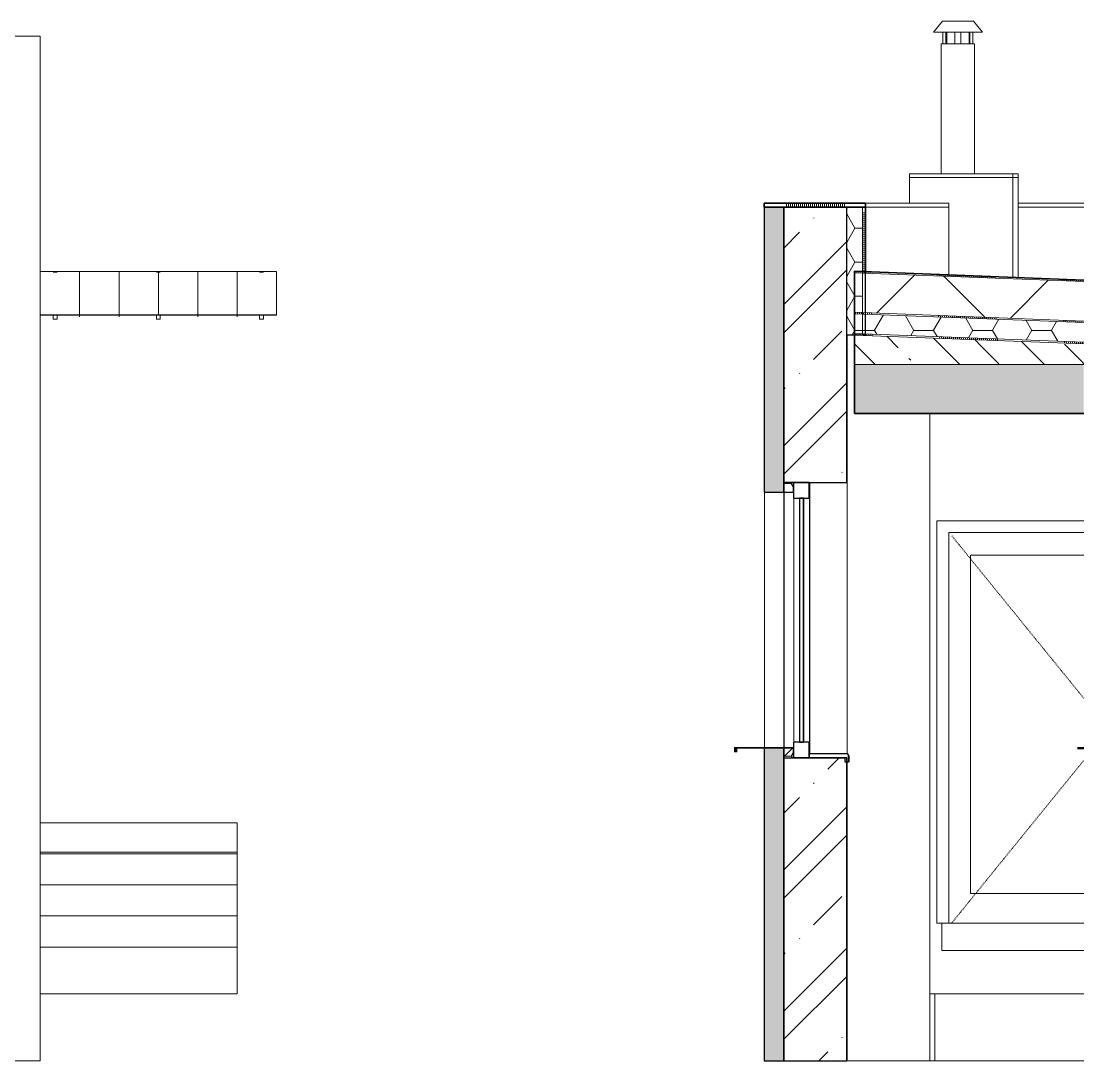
# Model space of a CAD drawing. Header units: millimetres. Extents: x -20192 to 462224, y -45352 to 20466.
# Drawn here: x 18286 to 23688, y 530 to 5815 of the extents above; entities that cross this region are included whole.
import ezdxf

# ---------------------------------------------------------------- set-up
doc = ezdxf.new("R2010")
doc.units = ezdxf.units.MM
doc.linetypes.add('Čárka', pattern=[6.35, 3.175, -3.175])
for name, color, linetype, lineweight in [('A-DOOR', 31, 'Continuous', 9), ('A-DOOR-FRAM', 31, 'Continuous', 9), ('A-FLOR', 192, 'Continuous', 9), ('A-GENM', 13, 'Continuous', 9), ('A-GLAZ', 151, 'Continuous', 9), ('A-ROOF', 132, 'Continuous', 9), ('A-ROOF-PATT', 132, 'Continuous', 35), ('A-WALL', 113, 'Continuous', 9), ('A-WALL-PATT', 111, 'Continuous', 25), ('M-EQPM', 50, 'Continuous', 9), ('M-HVAC-CDFF', 50, 'Continuous', 9), ('Q-SPCQ', 91, 'Continuous', 9), ('S-COLS', 52, 'Continuous', 9)]:
    doc.layers.add(name, color=color, linetype=linetype, lineweight=lineweight)
pattern_1 = [(272.07, (26756.6, 4464.7), (1269.17, 45.9), []), (272.07, (26766.7, 4465), (1269.17, 45.9), []), (272.07, (26776.9, 4465.4), (1269.17, 45.9), []), (272.07, (26787, 4465.8), (1269.17, 45.9), []), (272.07, (26797.2, 4466.2), (1269.17, 45.9), []), (272.07, (26807.3, 4466.5), (1269.17, 45.9), []), (272.07, (26817.5, 4466.9), (1269.17, 45.9), []), (272.07, (26827.6, 4467.3), (1269.17, 45.9), []), (272.07, (26837.8, 4467.6), (1269.17, 45.9), []), (272.07, (26848, 4468), (1269.17, 45.9), []), (272.07, (26858.1, 4468.4), (1269.17, 45.9), []), (272.07, (26868.2, 4468.7), (1269.17, 45.9), []), (272.07, (26878.4, 4469.1), (1269.17, 45.9), []), (272.07, (26888.6, 4469.5), (1269.17, 45.9), []), (272.07, (26898.7, 4469.8), (1269.17, 45.9), []), (272.07, (26908.9, 4470.2), (1269.17, 45.9), []), (272.07, (26919, 4470.6), (1269.17, 45.9), []), (272.07, (26929.2, 4470.9), (1269.17, 45.9), []), (272.07, (26939.3, 4471.3), (1269.17, 45.9), []), (272.07, (26949.5, 4471.7), (1269.17, 45.9), []), (272.07, (26959.6, 4472), (1269.17, 45.9), []), (272.07, (26969.8, 4472.4), (1269.17, 45.9), []), (272.07, (26979.9, 4472.8), (1269.17, 45.9), []), (272.07, (26990.1, 4473.1), (1269.17, 45.9), []), (272.07, (27000.2, 4473.5), (1269.17, 45.9), []), (272.07, (27010.4, 4473.9), (1269.17, 45.9), []), (272.07, (27020.5, 4474.2), (1269.17, 45.9), []), (272.07, (27030.7, 4474.6), (1269.17, 45.9), []), (272.07, (27040.9, 4475), (1269.17, 45.9), []), (272.07, (27051, 4475.3), (1269.17, 45.9), []), (272.07, (27391.1, 4487.6), (1269.17, 45.9), []), (272.07, (27401.3, 4488), (1269.17, 45.9), []), (272.07, (27411.4, 4488.4), (1269.17, 45.9), []), (272.07, (27421.6, 4488.7), (1269.17, 45.9), []), (272.07, (27431.8, 4489.1), (1269.17, 45.9), []), (272.07, (27441.9, 4489.5), (1269.17, 45.9), []), (272.07, (27452, 4489.8), (1269.17, 45.9), []), (272.07, (27462.2, 4490.2), (1269.17, 45.9), []), (272.07, (27472.4, 4490.6), (1269.17, 45.9), []), (272.07, (27482.5, 4491), (1269.17, 45.9), []), (272.07, (27492.7, 4491.3), (1269.17, 45.9), []), (272.07, (27502.8, 4491.7), (1269.17, 45.9), []), (272.07, (27513, 4492), (1269.17, 45.9), []), (272.07, (27523.1, 4492.4), (1269.17, 45.9), []), (272.07, (27533.3, 4492.8), (1269.17, 45.9), []), (272.07, (27543.4, 4493.1), (1269.17, 45.9), []), (272.07, (27553.6, 4493.5), (1269.17, 45.9), []), (272.07, (27563.7, 4493.9), (1269.17, 45.9), []), (272.07, (27573.9, 4494.2), (1269.17, 45.9), []), (272.07, (27584, 4494.6), (1269.17, 45.9), []), (272.07, (27594.2, 4495), (1269.17, 45.9), []), (272.07, (27604.4, 4495.3), (1269.17, 45.9), []), (272.07, (27614.5, 4495.7), (1269.17, 45.9), []), (272.07, (27624.7, 4496.1), (1269.17, 45.9), []), (272.07, (27634.8, 4496.4), (1269.17, 45.9), []), (272.07, (27645, 4496.8), (1269.17, 45.9), []), (272.07, (27655.1, 4497.2), (1269.17, 45.9), []), (272.07, (27665.3, 4497.5), (1269.17, 45.9), []), (272.07, (27675.4, 4497.9), (1269.17, 45.9), []), (272.07, (27685.6, 4498.3), (1269.17, 45.9), [])]
pattern_2 = [(0, (5574.98, 0), (150, 86.6), [100, -200]), (60, (5674.98, 0), (0.0022, 173.2038), [100, -200]), (300, (5674.98, 0), (149.9978, -86.6038), [100, -200])]

# ---------------------------------------------------------------- blocks, each defined once
blk = doc.blocks.new('DVERE_1k_oblozka - DD03_01_800x1970_koupelna-1549510-VB4-S-Bourání')
at = {"layer": 'A-DOOR'}
for p, q in [((89713.2, 3215), (89026.6, 3215)), ((89026.6, 3215), (89026.6, 1230)), ((89136.6, 3100), (89136.6, 1380)), ((89713.2, 3100), (89136.6, 3100)), ((89136.6, 1380), (89713.2, 1380)), ((89713.2, 1230), (89026.6, 1230))]:
    blk.add_line(p, q, dxfattribs=at)
at = {"layer": 'A-DOOR', "linetype": 'Čárka'}
for p, q in [((89713.2, 2373.1), (89041.6, 3200)), ((89041.6, 1230), (89713.2, 2056.9))]:
    blk.add_line(p, q, dxfattribs=at)
at = {"layer": 'A-DOOR', "lineweight": 50}
blk.add_line((89681.6, 2120), (89713.2, 2120), dxfattribs=at)
at = {"layer": 'A-DOOR-FRAM'}
for p, q in [((88966.6, 3275), (88966.6, 1230)), ((89713.2, 3275), (88966.6, 3275)), ((88966.6, 1230), (89026.6, 1230))]:
    blk.add_line(p, q, dxfattribs=at)
blk = doc.blocks.new('OKNO_2k_ - OKNO_2k_2000x1400-1963760-VB4-S-Bourání')
at = {"layer": 'A-GLAZ'}
h = blk.add_hatch(dxfattribs=at)
h.set_pattern_fill('FP_13', color=256, style=0, pattern_type=2)
h.set_pattern_definition([(0, (71600, 0), (150, 86.6), [100, -200]), (60, (71700, 0), (0.0022, 173.2038), [100, -200]), (300, (71700, 0), (149.9978, -86.6038), [100, -200])])
h.paths.add_polyline_path([(88237.9, 2070), (88237.9, 2120), (88186.9, 2120), (88186.9, 2070)])
h.paths.add_polyline_path([(88237.9, 3420), (88237.9, 3470), (88186.9, 3470), (88186.9, 3420), (88233.8, 3420)])
at = {"layer": 'A-GLAZ', "lineweight": 25}
for p, q in [((88237.9, 3470), (88186.9, 3470)), ((88186.9, 3470), (88186.9, 3420)), ((88237.9, 3420), (88237.9, 3470)), ((88237.9, 3470), (88237.9, 3390)), ((88317.9, 3470), (88237.9, 3470)), ((88317.9, 3390), (88317.9, 3470)), ((88186.9, 3420), (88237.9, 3420)), ((88237.9, 3390), (88317.9, 3390)), ((88287.9, 3390), (88267.9, 3390)), ((88267.9, 3390), (88267.9, 2150)), ((88287.9, 2150), (88287.9, 3390)), ((88237.9, 2120), (88186.9, 2120)), ((88186.9, 2120), (88186.9, 2070)), ((88237.9, 2150), (88237.9, 2070)), ((88317.9, 2150), (88237.9, 2150)), ((88237.9, 2070), (88237.9, 2120)), ((88267.9, 2150), (88287.9, 2150)), ((88317.9, 2070), (88317.9, 2150)), ((88186.9, 2070), (88237.9, 2070)), ((88237.9, 2070), (88317.9, 2070))]:
    blk.add_line(p, q, dxfattribs=at)
at = {"layer": 'A-GLAZ'}
for p, q in [((88319.8, 2089.8), (88319.8, 3470)), ((88188.7, 2122), (88188.7, 3420)), ((88239.6, 2150), (88239.6, 3390)), ((88289.6, 2150), (88289.6, 3390)), ((88317.9, 3390), (88319.6, 3390)), ((88319.6, 3390), (88319.6, 2150)), ((88319.6, 2150), (88317.9, 2150))]:
    blk.add_line(p, q, dxfattribs=at)
blk = doc.blocks.new('parapet s nosem_vnitní - parapet s nosem_vnitní-568559-VB4-S-Bourání')
at = {"layer": 'A-GENM', "lineweight": 25}
for p, q in [((88507.9, 2090), (88317.9, 2090)), ((88317.9, 2090), (88317.9, 2070)), ((88317.9, 2070), (88497.9, 2070)), ((88497.9, 2070), (88497.9, 2050)), ((88517.9, 2050), (88517.9, 2080)), ((88497.9, 2050), (88517.9, 2050))]:
    blk.add_line(p, q, dxfattribs=at)
at = {"layer": 'A-GENM'}
for p, q in [((88509.8, 2090), (88507.9, 2090)), ((88519.8, 2080), (88519.8, 2050)), ((88517.9, 2050), (88519.8, 2050))]:
    blk.add_line(p, q, dxfattribs=at)
at = {"layer": 'A-GENM', "lineweight": 25, "flags": 128}
blk.add_lwpolyline([(88517.9, 2080), (88517.7, 2082.2), (88516.9, 2084.3), (88515.8, 2086.2), (88514.2, 2087.8), (88512.3, 2089), (88510.2, 2089.7), (88507.9, 2090)], dxfattribs=at)
at = {"layer": 'A-GENM'}
blk.add_ellipse((88509.8, 2080), major_axis=(0, 10), ratio=0.999996, start_param=4.712389, end_param=6.283185, dxfattribs=at)
blk = doc.blocks.new('parapet_ext - parapet_ext-1802098-VB4-S-Bourání')
at = {"layer": 'Q-SPCQ'}
for p, q in [((88237.9, 2122), (87937.9, 2122)), ((87937.9, 2122), (87937.9, 2100)), ((87939.9, 2100), (87939.9, 2120)), ((87939.9, 2120), (88237.9, 2120)), ((87941.7, 2120), (87941.7, 2100)), ((88237.9, 2120), (88237.9, 2122)), ((87937.9, 2100), (87939.9, 2100)), ((87939.9, 2100), (87941.7, 2100))]:
    blk.add_line(p, q, dxfattribs=at)
blk = doc.blocks.new('parapet s nosem_vnitní - parapet s nosem_vnitní-V13-VB4-S-Bourání')
at = {"layer": 'A-GENM'}
blk.add_line((88516, 2090), (88512.4, 2090), dxfattribs=at)
blk = doc.blocks.new('parapet_ext - parapet_ext-V14-VB4-S-Bourání')
at = {"layer": 'Q-SPCQ'}
for p, q in [((87942.6, 2120), (87942.6, 2100)), ((87944.6, 2100), (87944.6, 2120)), ((87949.6, 2120), (87949.6, 2100)), ((87942.6, 2100), (87944.6, 2100)), ((87944.6, 2100), (87949.6, 2100))]:
    blk.add_line(p, q, dxfattribs=at)
blk = doc.blocks.new('FP_17-VB4-S-Bourání')
at = {"layer": 'M-EQPM'}
for p, q in [((84608.4, 4312.7), (84608.4, 4320)), ((84808.4, 4312.7), (84808.4, 4320)), ((85208.4, 4312.7), (85208.4, 4320)), ((85408.4, 4312.7), (85408.4, 4320))]:
    blk.add_line(p, q, dxfattribs=at)
blk = doc.blocks.new('FP_18-VB4-S-Bourání')
at = {"layer": 'M-EQPM'}
for p, q in [((85608.4, 4542), (84408.4, 4542)), ((84608.4, 4538.7), (84608.4, 4525.1)), ((84808.4, 4538.7), (84808.4, 4525.1)), ((85008.4, 4538.7), (85008.4, 4525.1)), ((85208.4, 4538.7), (85208.4, 4525.1)), ((85408.4, 4538.7), (85408.4, 4525.1)), ((84608.4, 4525.1), (84608.4, 4502.6)), ((84608.4, 4502.6), (84608.4, 4471.1)), ((84808.4, 4525.1), (84808.4, 4502.6)), ((84808.4, 4502.6), (84808.4, 4471.1)), ((85008.4, 4525.1), (85008.4, 4502.6)), ((85008.4, 4502.6), (85008.4, 4471.1)), ((85208.4, 4525.1), (85208.4, 4502.6)), ((85208.4, 4502.6), (85208.4, 4471.1)), ((85408.4, 4525.1), (85408.4, 4502.6)), ((85408.4, 4502.6), (85408.4, 4471.1)), ((84608.4, 4471.1), (84608.4, 4430.6)), ((84608.4, 4430.6), (84608.4, 4381.3)), ((84808.4, 4471.1), (84808.4, 4430.6)), ((84808.4, 4430.6), (84808.4, 4381.3)), ((85008.4, 4471.1), (85008.4, 4430.6)), ((85008.4, 4430.6), (85008.4, 4381.3)), ((85208.4, 4471.1), (85208.4, 4430.6)), ((85208.4, 4430.6), (85208.4, 4381.3)), ((85408.4, 4471.1), (85408.4, 4430.6)), ((85408.4, 4430.6), (85408.4, 4381.3)), ((84608.4, 4381.3), (84608.4, 4323.1)), ((84808.4, 4381.3), (84808.4, 4323.1)), ((85008.4, 4381.3), (85008.4, 4323.1)), ((85208.4, 4381.3), (85208.4, 4323.1)), ((85408.4, 4381.3), (85408.4, 4323.1))]:
    blk.add_line(p, q, dxfattribs=at)
blk = doc.blocks.new('DPS_stříška_postranní_vstup - DPS_stříška_postranní_vstup-1594410-VB4-S-Bourání')
at = {"layer": 'M-EQPM'}
h = blk.add_hatch(dxfattribs=at)
h.set_pattern_fill('FP_22', color=256, style=0, pattern_type=2)
h.set_pattern_definition([(90, (84408.37, 3762.27), (-200, 1e-14), [])])
h.paths.add_polyline_path([(84852.4, 4320), (85608.4, 4320), (85608.4, 4321.9), (84408.4, 4321.9), (84408.4, 4320), (84641.1, 4320)])
for p, q in [((84493.4, 4540), (84473.4, 4540)), ((85018.4, 4540), (84998.4, 4540)), ((85543.4, 4540), (85523.4, 4540)), ((85608.4, 4321.9), (85608.4, 4542)), ((85608.4, 4321.9), (84408.4, 4321.9)), ((85608.4, 4321.9), (85608.4, 4320)), ((84408.4, 4320), (85608.4, 4320)), ((84493.4, 4320), (84473.4, 4320)), ((84473.4, 4320), (84473.4, 4300.5)), ((84473.4, 4300.5), (84483.4, 4300.5)), ((84483.4, 4300.5), (84493.4, 4300.5)), ((84493.4, 4300.5), (84493.4, 4320)), ((85018.4, 4320), (84998.4, 4320)), ((84998.4, 4320), (84998.4, 4300.5)), ((84998.4, 4300.5), (85008.4, 4300.5)), ((85008.4, 4300.5), (85018.4, 4300.5)), ((85018.4, 4300.5), (85018.4, 4320)), ((85543.4, 4320), (85523.4, 4320)), ((85523.4, 4320), (85523.4, 4300.5)), ((85523.4, 4300.5), (85533.4, 4300.5)), ((85533.4, 4300.5), (85543.4, 4300.5)), ((85543.4, 4300.5), (85543.4, 4320))]:
    blk.add_line(p, q, dxfattribs=at)
for name in ['FP_18-VB4-S-Bourání', 'FP_17-VB4-S-Bourání']:
    blk.add_blockref(name, (0, 0), dxfattribs=at)
blk = doc.blocks.new('Komín6 - Komín6-1996301-VB4-S-Bourání')
at = {"layer": 'M-HVAC-CDFF'}
for p, q in [((88994.7, 5815), (88948.6, 5760)), ((88994.7, 5815), (89152.4, 5815)), ((89198.6, 5760), (89152.4, 5815)), ((88948.6, 5760), (89198.6, 5760)), ((88997.3, 5700), (88997.3, 5760)), ((89012.3, 5760), (89012.3, 5700)), ((89016.7, 5700), (89016.7, 5760)), ((89058.6, 5700), (89058.6, 5760)), ((89088.6, 5760), (89088.6, 5700)), ((89130.5, 5700), (89130.5, 5760)), ((89134.8, 5700), (89134.8, 5760)), ((89149.8, 5760), (89149.8, 5700)), ((88988.6, 5700), (88988.6, 5040)), ((89158.6, 5700), (88988.6, 5700)), ((89158.6, 5040), (89158.6, 5700))]:
    blk.add_line(p, q, dxfattribs=at)

msp = doc.modelspace()

# ---------------------------------------------------------------- hatches: boundary and pattern name
at = {"layer": 'A-ROOF-PATT', "lineweight": 9}
h = msp.add_hatch(dxfattribs=at)
h.set_pattern_fill('FP_17', color=41, angle=-180, style=0, pattern_type=2)
h.set_pattern_definition([(270, (24715.7, 4890), (1270, 8e-14), []), (270, (24725.8, 4890), (1270, 8e-14), []), (270, (24736, 4890), (1270, 8e-14), []), (270, (24746.1, 4890), (1270, 8e-14), []), (270, (24756.3, 4890), (1270, 8e-14), []), (270, (24766.5, 4890), (1270, 8e-14), []), (270, (24776.6, 4890), (1270, 8e-14), []), (270, (24786.8, 4890), (1270, 8e-14), []), (270, (24797, 4890), (1270, 8e-14), []), (270, (24807.1, 4890), (1270, 8e-14), []), (270, (24817.3, 4890), (1270, 8e-14), []), (270, (24827.4, 4890), (1270, 8e-14), []), (270, (24837.6, 4890), (1270, 8e-14), []), (270, (24847.7, 4890), (1270, 8e-14), []), (270, (24857.9, 4890), (1270, 8e-14), []), (270, (24868.1, 4890), (1270, 8e-14), []), (270, (24878.2, 4890), (1270, 8e-14), []), (270, (24888.4, 4890), (1270, 8e-14), []), (270, (24898.5, 4890), (1270, 8e-14), []), (270, (24908.7, 4890), (1270, 8e-14), []), (270, (24918.9, 4890), (1270, 8e-14), []), (270, (24929, 4890), (1270, 8e-14), []), (270, (24939.2, 4890), (1270, 8e-14), []), (270, (24949.3, 4890), (1270, 8e-14), []), (270, (24959.5, 4890), (1270, 8e-14), []), (270, (24969.7, 4890), (1270, 8e-14), []), (270, (24979.8, 4890), (1270, 8e-14), []), (270, (24990, 4890), (1270, 8e-14), []), (270, (25000.1, 4890), (1270, 8e-14), []), (270, (25010.3, 4890), (1270, 8e-14), []), (270, (25350.7, 4890), (1270, 8e-14), []), (270, (25360.8, 4890), (1270, 8e-14), []), (270, (25371, 4890), (1270, 8e-14), []), (270, (25381.1, 4890), (1270, 8e-14), []), (270, (25391.3, 4890), (1270, 8e-14), []), (270, (25401.5, 4890), (1270, 8e-14), []), (270, (25411.6, 4890), (1270, 8e-14), []), (270, (25421.8, 4890), (1270, 8e-14), []), (270, (25432, 4890), (1270, 8e-14), []), (270, (25442.1, 4890), (1270, 8e-14), []), (270, (25452.3, 4890), (1270, 8e-14), []), (270, (25462.4, 4890), (1270, 8e-14), []), (270, (25472.6, 4890), (1270, 8e-14), []), (270, (25482.7, 4890), (1270, 8e-14), []), (270, (25492.9, 4890), (1270, 8e-14), []), (270, (25503.1, 4890), (1270, 8e-14), []), (270, (25513.2, 4890), (1270, 8e-14), []), (270, (25523.4, 4890), (1270, 8e-14), []), (270, (25533.5, 4890), (1270, 8e-14), []), (270, (25543.7, 4890), (1270, 8e-14), []), (270, (25553.9, 4890), (1270, 8e-14), []), (270, (25564, 4890), (1270, 8e-14), []), (270, (25574.2, 4890), (1270, 8e-14), []), (270, (25584.3, 4890), (1270, 8e-14), []), (270, (25594.5, 4890), (1270, 8e-14), []), (270, (25604.7, 4890), (1270, 8e-14), []), (270, (25614.8, 4890), (1270, 8e-14), []), (270, (25625, 4890), (1270, 8e-14), []), (270, (25635.1, 4890), (1270, 8e-14), []), (270, (25645.3, 4890), (1270, 8e-14), [])])
h.paths.add_polyline_path([(22577.9, 4870), (22577.9, 4890), (22062.8, 4890), (22062.8, 4870), (22420.2, 4870)])
h = msp.add_hatch(dxfattribs=at)
h.set_pattern_fill('FP_14', color=256, angle=-180, style=0, pattern_type=2)
h.set_pattern_definition(pattern_1)
h.paths.add_polyline_path([(23688.2, 4491), (23688.2, 4499), (22522.6, 4544), (22522.6, 4536), (23265.5, 4507.3)])
h = msp.add_hatch(dxfattribs=at)
h.set_pattern_fill('FP_15', color=256, style=0, pattern_type=2)
h.set_pattern_definition([(45, (5575, 0), (0, 707.105), []), (315, (5575, 0), (707.105, 0), []), (270, (5882.34, 19.13), (353.543, -353.543), [38.278, -668.833]), (270, (5974.72, 19.13), (353.543, -353.543), [38.278, -668.833]), (0, (5908.12, 46.2), (353.543, 353.543), [38.278, -668.833]), (0, (5908.12, -46.2), (353.543, 353.543), [38.278, -668.833]), (45, (5882.34, 19.13), (0, 707.105), [38.278, -461.721]), (45, (5947.67, -46.2), (0, 707.105), [38.278, -461.721]), (315, (5947.67, 46.2), (707.105, 0), [38.278, -461.721]), (315, (5882.34, -19.13), (707.105, 0), [38.278, -461.721])])
h.paths.add_polyline_path([(23688.2, 4290.9), (23688.2, 4491), (22522.6, 4536), (22522.6, 4335.8), (23265.5, 4307.2)])
h = msp.add_hatch(dxfattribs=at)
h.set_pattern_fill('FP_14', color=256, angle=-180, style=0, pattern_type=2)
h.set_pattern_definition(pattern_1)
h.paths.add_polyline_path([(23688.2, 4282.9), (23688.2, 4290.9), (22522.6, 4335.8), (22522.6, 4327.8), (23265.5, 4299.2)])
h = msp.add_hatch(dxfattribs=at)
h.set_pattern_fill('FP_13', color=256, style=0, pattern_type=2)
h.set_pattern_definition(pattern_2)
h.paths.add_polyline_path([(23688.2, 4182.8), (23688.2, 4282.9), (22522.6, 4327.8), (22522.6, 4227.8), (23265.5, 4199.1)])
h = msp.add_hatch(dxfattribs=at)
h.set_pattern_fill('FP_14', color=256, angle=-180, style=0, pattern_type=2)
h.set_pattern_definition(pattern_1)
h.paths.add_polyline_path([(23688.2, 4174.8), (23688.2, 4182.8), (22522.6, 4227.8), (22522.6, 4219.8), (23265.5, 4191.1)])
h = msp.add_hatch(dxfattribs=at)
h.set_pattern_fill('FP_16', color=256, style=0, pattern_type=2)
h.set_pattern_definition([(315, (5574.98, 0), (215.526, 215.526), []), (315, (5574.98, 203.2), (215.526, 215.526), [127, -76.2, 12.7, -76.2, -127]), (315, (5574.98, 203.2), (215.526, 215.526), [-292.1, 127, 0])])
h.paths.add_polyline_path([(23688.2, 4070), (23688.2, 4174.8), (22522.6, 4219.8), (22522.6, 4070), (22842.8, 4070)])
at = {"layer": 'A-ROOF-PATT'}
msp.add_hatch(color=256, dxfattribs=at).paths.add_polyline_path([(22522.6, 3820), (23688.2, 3820), (23688.2, 4070), (22522.6, 4070)])
at = {"layer": 'A-WALL-PATT', "lineweight": 9}
h = msp.add_hatch(color=41, dxfattribs=at)
h.paths.add_polyline_path([(22162.8, 530), (22162.8, 2120), (22062.8, 2120), (22062.8, 530)])
h.paths.add_polyline_path([(22162.8, 3420), (22162.8, 4870), (22062.8, 4870), (22062.8, 3420)])
h = msp.add_hatch(dxfattribs=at)
h.set_pattern_fill('FP_12', color=256, angle=135, style=0, pattern_type=2)
h.set_pattern_definition([(45, (5575, -5e-10), (-359.21, 359.21), []), (45, (5718.66, -5e-10), (-359.21, 359.21), []), (45, (6006.03, -5e-10), (-215.526, 502.894), [203.2, -101.6, 3.353, -98.247])])
h.paths.add_polyline_path([(22482.9, 530), (22482.9, 2070), (22212.9, 2070), (22212.9, 2120), (22162.9, 2120), (22162.9, 530), (22212.9, 530)])
h.paths.add_polyline_path([(22212.9, 3420), (22212.9, 3470), (22482.9, 3470), (22482.9, 4870), (22162.9, 4870), (22162.9, 3420), (22208.8, 3420)])
h = msp.add_hatch(dxfattribs=at)
h.set_pattern_fill('FP_13', color=256, style=0, pattern_type=2)
h.set_pattern_definition(pattern_2)
h.paths.add_polyline_path([(22525.8, 4220), (22562.9, 4220), (22562.9, 4870), (22482.9, 4870), (22482.9, 4220)])
h = msp.add_hatch(dxfattribs=at)
h.set_pattern_fill('FP_18', color=256, angle=180, style=0, pattern_type=2)
h.set_pattern_definition([(180, (22577.9, 5474.6), (-2e-13, -1270), []), (180, (22577.9, 5464.5), (-2e-13, -1270), []), (180, (22577.9, 5454.3), (-2e-13, -1270), []), (180, (22577.9, 5444.2), (-2e-13, -1270), []), (180, (22577.9, 5434), (-2e-13, -1270), []), (180, (22577.9, 5423.8), (-2e-13, -1270), []), (180, (22577.9, 5413.7), (-2e-13, -1270), []), (180, (22577.9, 5403.5), (-2e-13, -1270), []), (180, (22577.9, 5393.4), (-2e-13, -1270), []), (180, (22577.9, 5383.2), (-2e-13, -1270), []), (180, (22577.9, 5373), (-2e-13, -1270), []), (180, (22577.9, 5362.9), (-2e-13, -1270), []), (180, (22577.9, 5352.7), (-2e-13, -1270), []), (180, (22577.9, 5342.6), (-2e-13, -1270), []), (180, (22577.9, 5332.4), (-2e-13, -1270), []), (180, (22577.9, 5322.2), (-2e-13, -1270), []), (180, (22577.9, 5312.1), (-2e-13, -1270), []), (180, (22577.9, 5301.9), (-2e-13, -1270), []), (180, (22577.9, 5291.8), (-2e-13, -1270), []), (180, (22577.9, 5281.6), (-2e-13, -1270), []), (180, (22577.9, 5271.4), (-2e-13, -1270), []), (180, (22577.9, 5261.3), (-2e-13, -1270), []), (180, (22577.9, 5251.1), (-2e-13, -1270), []), (180, (22577.9, 5241), (-2e-13, -1270), []), (180, (22577.9, 5230.8), (-2e-13, -1270), []), (180, (22577.9, 5220.6), (-2e-13, -1270), []), (180, (22577.9, 5210.5), (-2e-13, -1270), []), (180, (22577.9, 5200.3), (-2e-13, -1270), []), (180, (22577.9, 5190.2), (-2e-13, -1270), []), (180, (22577.9, 5180), (-2e-13, -1270), []), (180, (22577.9, 4839.6), (-2e-13, -1270), []), (180, (22577.9, 4829.5), (-2e-13, -1270), []), (180, (22577.9, 4819.3), (-2e-13, -1270), []), (180, (22577.9, 4809.2), (-2e-13, -1270), []), (180, (22577.9, 4799), (-2e-13, -1270), []), (180, (22577.9, 4788.8), (-2e-13, -1270), []), (180, (22577.9, 4778.7), (-2e-13, -1270), []), (180, (22577.9, 4768.5), (-2e-13, -1270), []), (180, (22577.9, 4758.4), (-2e-13, -1270), []), (180, (22577.9, 4748.2), (-2e-13, -1270), []), (180, (22577.9, 4738), (-2e-13, -1270), []), (180, (22577.9, 4727.9), (-2e-13, -1270), []), (180, (22577.9, 4717.7), (-2e-13, -1270), []), (180, (22577.9, 4707.6), (-2e-13, -1270), []), (180, (22577.9, 4697.4), (-2e-13, -1270), []), (180, (22577.9, 4687.2), (-2e-13, -1270), []), (180, (22577.9, 4677.1), (-2e-13, -1270), []), (180, (22577.9, 4666.9), (-2e-13, -1270), []), (180, (22577.9, 4656.8), (-2e-13, -1270), []), (180, (22577.9, 4646.6), (-2e-13, -1270), []), (180, (22577.9, 4636.4), (-2e-13, -1270), []), (180, (22577.9, 4626.3), (-2e-13, -1270), []), (180, (22577.9, 4616.1), (-2e-13, -1270), []), (180, (22577.9, 4606), (-2e-13, -1270), []), (180, (22577.9, 4595.8), (-2e-13, -1270), []), (180, (22577.9, 4585.6), (-2e-13, -1270), []), (180, (22577.9, 4575.5), (-2e-13, -1270), []), (180, (22577.9, 4565.3), (-2e-13, -1270), []), (180, (22577.9, 4555.2), (-2e-13, -1270), []), (180, (22577.9, 4545), (-2e-13, -1270), [])])
h.paths.add_polyline_path([(22562.9, 4220), (22577.9, 4220), (22577.9, 4870), (22562.9, 4870), (22562.9, 4344.1)])

# ---------------------------------------------------------------- linework, layer by layer
at = {"layer": 'A-FLOR'}
for p, q in [((18383.4, 1740), (19383.4, 1740)), ((19383.4, 1740), (19383.4, 1590)), ((19383.4, 1590), (18383.4, 1590))]:
    msp.add_line(p, q, dxfattribs=at)
at = {"layer": 'A-ROOF'}
for p, q in [((22802.2, 5040), (23354.2, 5040)), ((22802.2, 5040), (22802.2, 5020)), ((23327.5, 5040), (23327.5, 5020)), ((23354.2, 5020), (23354.2, 5040)), ((23688.2, 4491), (22522.6, 4536)), ((23688.2, 4290.9), (22522.6, 4335.8)), ((23688.2, 4282.9), (22522.6, 4327.8)), ((23688.2, 4182.8), (22522.6, 4227.8)), ((23688.2, 4174.8), (22522.6, 4219.8)), ((22522.6, 4070), (23688.2, 4070))]:
    msp.add_line(p, q, dxfattribs=at)
at = {"layer": 'A-ROOF', "color": 40, "lineweight": 35}
for p, q in [((22577.9, 4890), (22062.8, 4890)), ((22062.8, 4890), (22062.8, 4870)), ((22062.8, 4870), (22577.9, 4870)), ((22577.9, 4870), (22577.9, 4890))]:
    msp.add_line(p, q, dxfattribs=at)
at = {"layer": 'A-ROOF', "color": 41}
for p, q in [((22577.9, 4890), (23002.2, 4890)), ((23002.2, 4870), (22577.9, 4870)), ((22580.3, 4870), (22580.3, 4890)), ((23002.2, 4870), (23002.2, 4890)), ((23354.2, 4890), (23688.2, 4890)), ((23688.2, 4870), (23354.2, 4870))]:
    msp.add_line(p, q, dxfattribs=at)
at = {"layer": 'A-ROOF', "lineweight": 35}
for p, q in [((23688.2, 4499), (22522.6, 4544)), ((22522.6, 4544), (22522.6, 3820)), ((22522.6, 3820), (23688.2, 3820))]:
    msp.add_line(p, q, dxfattribs=at)
at = {"layer": 'A-WALL'}
for p, q in [((18383.4, 5740), (12164.2, 5740)), ((18383.4, 530), (18383.4, 5740)), ((23354.2, 5020), (22802.2, 5020)), ((22802.2, 5020), (22802.2, 4890)), ((23327.5, 5020), (23327.5, 4512.9)), ((23354.2, 4511.9), (23354.2, 5020)), ((22562.9, 4870), (22562.9, 4220)), ((22580.3, 4541.8), (22580.3, 4870)), ((23002.2, 4870), (23002.2, 4525.5)), ((22485.6, 2089.6), (22485.6, 4220)), ((22482.9, 3470), (22484.8, 3470)), ((22484.8, 3470), (22484.8, 2089.8)), ((22164.7, 2122), (22164.7, 3420)), ((22485.6, 530), (22485.6, 2050)), ((19383.4, 1582), (18383.4, 1582)), ((19383.4, 870), (19383.4, 1590)), ((19383.4, 1424), (18383.4, 1424)), ((19383.4, 1266), (18383.4, 1266)), ((22966.6, 1090), (22966.6, 1230)), ((19383.4, 1108), (18383.4, 1108)), ((23688.2, 1090), (22966.6, 1090)), ((18383.4, 870), (19383.4, 870)), ((22905.5, 870), (23688.2, 870)), ((12395.2, 530), (18383.4, 530)), ((22482.9, 530), (22485.6, 530))]:
    msp.add_line(p, q, dxfattribs=at)
at = {"layer": 'A-WALL', "color": 2, "lineweight": 25}
for p, q in [((22062.8, 4870), (22062.8, 4870)), ((22062.8, 4870), (22062.8, 3420)), ((22162.8, 3420), (22162.8, 4870)), ((22062.8, 3420), (22162.8, 3420)), ((22162.8, 2120), (22062.8, 2120)), ((22062.8, 2120), (22062.8, 530)), ((22162.8, 530), (22162.8, 2120)), ((22062.8, 530), (22162.8, 530))]:
    msp.add_line(p, q, dxfattribs=at)
at = {"layer": 'A-WALL', "lineweight": 25}
for p, q in [((22162.9, 4870), (22162.9, 3420)), ((22482.9, 3470), (22482.9, 4870)), ((22577.9, 4220), (22577.9, 4870)), ((22482.9, 4220), (22577.9, 4220)), ((22212.9, 3420), (22212.9, 3470)), ((22212.9, 3470), (22482.9, 3470)), ((22162.9, 3420), (22212.9, 3420)), ((22212.9, 2120), (22162.9, 2120)), ((22162.9, 2120), (22162.9, 530)), ((22212.9, 2070), (22212.9, 2120)), ((22482.9, 2070), (22212.9, 2070)), ((22482.9, 530), (22482.9, 2070)), ((22162.9, 530), (22482.9, 530))]:
    msp.add_line(p, q, dxfattribs=at)
at = {"layer": 'A-WALL', "color": 41}
for p, q in [((22064.6, 2122), (22064.6, 3420)), ((22164.6, 3420), (22164.6, 2122)), ((22931.6, 530), (23688.2, 530))]:
    msp.add_line(p, q, dxfattribs=at)
at = {"layer": 'S-COLS'}
for p, q in [((22905.5, 3820), (22905.5, 530)), ((22931.6, 870), (22931.6, 530)), ((22905.5, 530), (22485.6, 530)), ((22931.6, 530), (22905.5, 530))]:
    msp.add_line(p, q, dxfattribs=at)

# ---------------------------------------------------------------- block references
at = {"layer": 'A-DOOR', "linetype": 'Čárka'}
msp.add_blockref('DVERE_1k_oblozka - DD03_01_800x1970_koupelna-1549510-VB4-S-Bourání', (-66025, 0), dxfattribs=at)
at = {"layer": 'A-GENM'}
for name in ['parapet s nosem_vnitní - parapet s nosem_vnitní-568559-VB4-S-Bourání', 'parapet s nosem_vnitní - parapet s nosem_vnitní-V13-VB4-S-Bourání']:
    msp.add_blockref(name, (-66025, 0), dxfattribs=at)
at = {"layer": 'A-GLAZ'}
msp.add_blockref('OKNO_2k_ - OKNO_2k_2000x1400-1963760-VB4-S-Bourání', (-66025, 0), dxfattribs=at)
at = {"layer": 'M-EQPM'}
msp.add_blockref('DPS_stříška_postranní_vstup - DPS_stříška_postranní_vstup-1594410-VB4-S-Bourání', (-66025, 0), dxfattribs=at)
at = {"layer": 'M-HVAC-CDFF'}
msp.add_blockref('Komín6 - Komín6-1996301-VB4-S-Bourání', (-66025, 0), dxfattribs=at)
at = {"layer": 'Q-SPCQ'}
for name in ['parapet_ext - parapet_ext-1802098-VB4-S-Bourání', 'parapet_ext - parapet_ext-V14-VB4-S-Bourání']:
    msp.add_blockref(name, (-66025, 0), dxfattribs=at)

doc.saveas('drawing.dxf')
